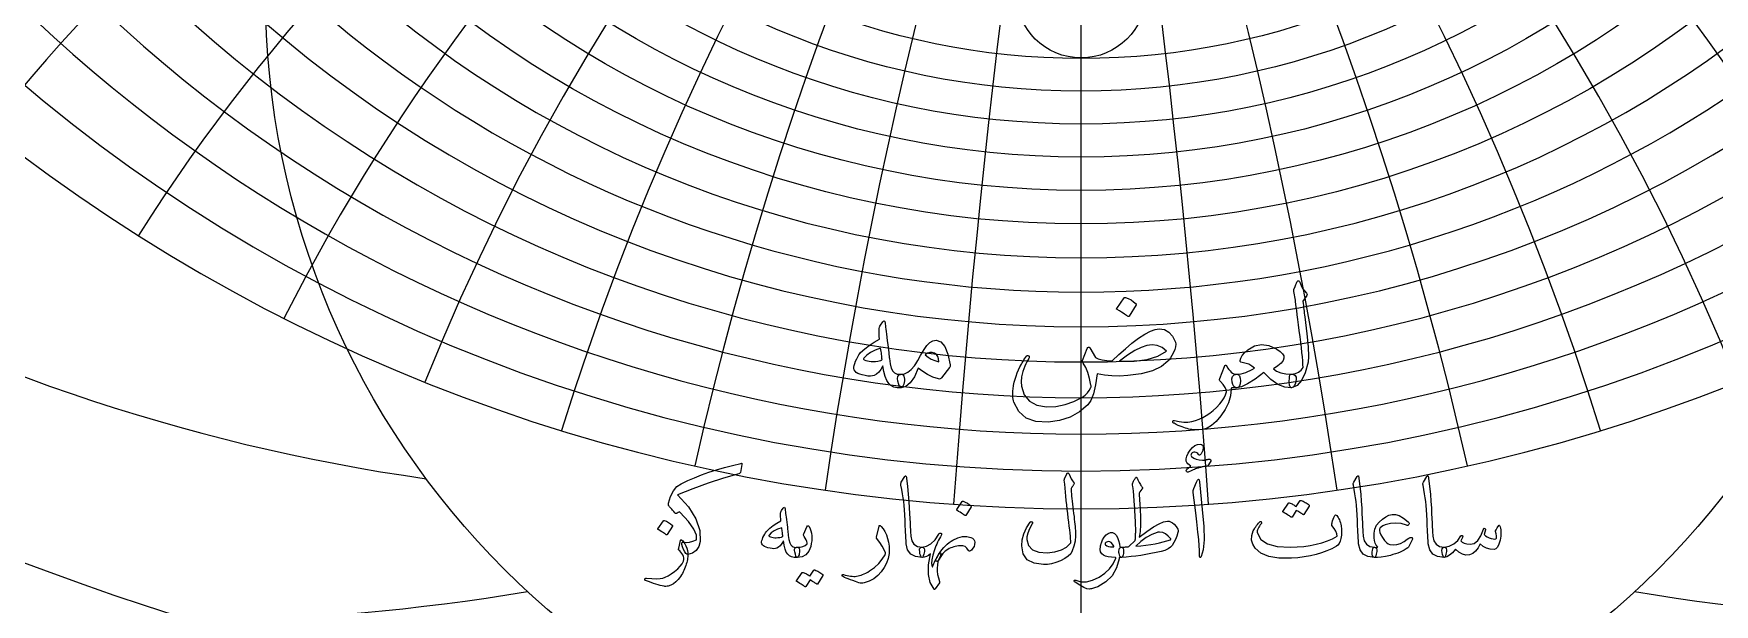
# Model space of a CAD drawing. Header units: millimetres. Extents: x -74 to 74, y -74 to 75.
# Drawn here: x -39.9 to 24.1, y -23.3 to -1.5 of the extents above; entities that cross this region are included whole.
import ezdxf

# ---------------------------------------------------------------- set-up
doc = ezdxf.new("R2010")
doc.units = ezdxf.units.MM
for name, color, linetype in [('CUT_INNER', 6, 'Continuous'), ('CUT_OUTER', 1, 'Continuous'), ('ENGRAVE', 7, 'Continuous'), ('ENGRAVE_FINE', 8, 'Continuous'), ('TEXT', 5, 'Continuous')]:
    doc.layers.add(name, color=color, linetype=linetype)

msp = doc.modelspace()

# ---------------------------------------------------------------- linework, layer by layer
at = {"layer": 'CUT_INNER'}
msp.add_circle((0, 0), 2.465, dxfattribs=at)
at = {"layer": 'CUT_OUTER'}
msp.add_arc((-0.0002, -0.0002), 73.5074, 145.195103, 87.803182, dxfattribs=at)
at = {"layer": 'ENGRAVE'}
msp.add_lwpolyline([(0, -72.45), (0, 72.45)], dxfattribs=at)
for centre, radius in [((0, 0), 72.45), ((0, 27.7809), 34.0245), ((0, 0), 47.425), ((0, 0), 31.0439)]:
    msp.add_circle(centre, radius, dxfattribs=at)
for centre, radius, start, end in [((0, 34.7175), 47.425, 146.97731, 33.02269), ((0, 47.425), 67.0691, 193.623472, 346.376528), ((-14.5753, 54.3959), 73.6239, 218.773878, 261.913064), ((-34.8964, 60.4423), 84.381, 244.919203, 279.430551), ((34.8964, 60.4423), 84.381, 260.569449, 295.080797)]:
    msp.add_arc(centre, radius, start, end, dxfattribs=at)
at = {"layer": 'ENGRAVE_FINE'}
for centre, radius in [((0, 30.1071), 38.8968), ((0, 28.8818), 36.3931), ((0, 26.7902), 31.7748), ((0, 25.8976), 29.63), ((0, 25.0927), 27.5781)]:
    msp.add_circle(centre, radius, dxfattribs=at)
for centre, radius, start, end in [((0, 31.4738), 41.5543, 104.568368, 75.431632), ((-380.3677, -47.425), 386.2354, 4.150866, 17.902688), ((-380.3677, -47.425), 386.2354, 4.150866, 17.902688), ((380.3677, -47.425), 386.2354, 162.097312, 175.849134), ((380.3677, -47.425), 386.2354, 162.097312, 175.849134), ((-184.2708, -47.425), 196.0969, 8.354592, 35.979906), ((-184.2708, -47.425), 196.0969, 8.354592, 35.979906), ((184.2708, -47.425), 196.0969, 144.020094, 171.645408), ((184.2708, -47.425), 196.0969, 144.020094, 171.645408), ((0, 33.0024), 44.3882, 131.640882, 48.359118), ((-116.1671, -47.425), 134.1382, 12.666469, 54.396525), ((-116.1671, -47.425), 134.1382, 12.666469, 54.396525), ((116.1671, -47.425), 134.1382, 125.603475, 167.333531), ((116.1671, -47.425), 134.1382, 125.603475, 167.333531), ((0, 36.649), 50.697, 158.934283, 21.065717), ((-79.9298, -47.425), 104.341, 17.146853, 73.284845), ((-79.9298, -47.425), 104.341, 17.146853, 73.284845), ((79.9298, -47.425), 104.341, 106.715155, 162.853147), ((79.9298, -47.425), 104.341, 106.715155, 162.853147), ((0, 38.8337), 54.2431, 169.07246, 10.92754), ((0, 41.3173), 58.1113, 178.031366, 1.968634), ((-56.2776, -47.425), 87.5525, 21.864224, 92.68985), ((-56.2776, -47.425), 87.5525, 21.864224, 92.68985), ((56.2776, -47.425), 87.5525, 87.31015, 158.135776), ((56.2776, -47.425), 87.5525, 87.31015, 158.135776), ((0, 44.1568), 62.3615, 186.147532, 353.852468), ((-38.7224, -47.425), 77.4447, 26.898951, 108.68574), ((-38.7224, -47.425), 77.4447, 26.898951, 108.68574), ((38.7224, -47.425), 77.4447, 71.31426, 153.101049), ((38.7224, -47.425), 77.4447, 71.31426, 153.101049), ((-24.4111, -47.425), 71.3734, 32.348066, 118.786424), ((-24.4111, -47.425), 71.3734, 32.348066, 118.786424), ((24.4111, -47.425), 71.3734, 61.213576, 147.651934), ((24.4111, -47.425), 71.3734, 61.213576, 147.651934), ((-11.8261, -47.425), 68.1037, 38.331472, 127.454375), ((-11.8261, -47.425), 68.1037, 38.331472, 127.454375), ((11.8261, -47.425), 68.1037, 52.545625, 141.668528), ((11.8261, -47.425), 68.1037, 52.545625, 141.668528), ((0, 84.2386), 113.3007, 230.287975, 309.712025)]:
    msp.add_arc(centre, radius, start, end, dxfattribs=at)
at = {"layer": 'TEXT'}
for points in [[(8.1066, -11.2618), (8.1452, -11.1686), (8.1752, -11.0947), (8.1966, -11.0401), (8.2094, -11.0048), (8.2194, -10.9823), (8.2323, -10.9662), (8.248, -10.9566), (8.2666, -10.9533), (8.2876, -10.9569), (8.3051, -10.9676), (8.3191, -10.9855), (8.3294, -11.0105), (8.3769, -11.1329), (8.4337, -11.2433), (8.4997, -11.3415), (8.5751, -11.4275), (8.5961, -11.455), (8.6022, -11.4861), (8.5933, -11.5207), (8.5694, -11.5589), (8.4437, -11.736), (8.4522, -11.8153), (8.4608, -11.8931), (8.4694, -11.9695), (8.4779, -12.0445), (8.4865, -12.1181), (8.4951, -12.1902), (8.5037, -12.2609), (8.5122, -12.3302), (8.5911, -12.9714), (8.6393, -13.4727), (8.6568, -13.8341), (8.6436, -14.0555), (8.5358, -14.4571), (8.3951, -14.7539), (8.2216, -14.9456), (8.0152, -15.0324), (8.0095, -15.0324), (8.0038, -15.0324), (7.9981, -15.0324), (7.9924, -15.0324), (7.9584, -15.0002), (7.9367, -14.9267), (7.927, -14.8117), (7.9295, -14.6553), (7.9349, -14.5975), (7.9509, -14.5553), (7.9777, -14.5289), (8.0152, -14.5182), (8.1602, -14.4893), (8.2809, -14.4368), (8.3773, -14.3607), (8.4494, -14.2611), (8.4446, -14.1415), (8.4358, -14.0055), (8.4231, -13.853), (8.4065, -13.6841), (8.3864, -13.4995), (8.363, -13.2999), (8.3364, -13.0853), (8.3066, -12.8557), (8.2791, -12.6301), (8.2537, -12.4273), (8.2305, -12.2473), (8.2094, -12.0902), (8.1912, -11.956), (8.1766, -11.8446), (8.1655, -11.756), (8.158, -11.6903), (8.1009, -11.3647), (8.0991, -11.3325), (8.0995, -11.3047), (8.102, -11.2811), (8.1066, -11.2618)], [(1.6396, -11.5989), (1.6467, -11.5918), (1.6567, -11.5875), (1.6696, -11.586), (1.6853, -11.5875), (1.7964, -11.6325), (1.901, -11.6875), (1.9992, -11.7524), (2.0909, -11.8274), (2.0998, -11.8388), (2.1038, -11.8503), (2.1027, -11.8617), (2.0966, -11.8731), (1.8281, -12.3073), (1.8181, -12.3177), (1.8053, -12.3202), (1.7896, -12.3148), (1.771, -12.3016), (1.7549, -12.2902), (1.7296, -12.273), (1.6949, -12.2502), (1.651, -12.2216), (1.5971, -12.1873), (1.5325, -12.1473), (1.4571, -12.1016), (1.3711, -12.0502), (1.3597, -12.0417), (1.354, -12.0331), (1.354, -12.0245), (1.3597, -12.0159)], [(-7.5525, -12.5244), (-7.5189, -12.4887), (-7.4925, -12.4844), (-7.4732, -12.5115), (-7.4611, -12.5701), (-7.4571, -12.6054), (-7.4511, -12.6544), (-7.4428, -12.7168), (-7.4325, -12.7929), (-7.4203, -12.8832), (-7.4068, -12.9886), (-7.3918, -13.1089), (-7.3754, -13.2442), (-7.3591, -13.3772), (-7.3447, -13.4963), (-7.332, -13.6015), (-7.3211, -13.6927), (-7.312, -13.7696), (-7.3047, -13.8319), (-7.2991, -13.8796), (-7.2954, -13.9126), (-7.2661, -14.1208), (-7.224, -14.2825), (-7.169, -14.3979), (-7.1011, -14.4668), (-7.0533, -14.4936), (-6.9955, -14.5111), (-6.9276, -14.5193), (-6.8498, -14.5182), (-6.8037, -14.5257), (-6.7684, -14.5482), (-6.7437, -14.5857), (-6.7298, -14.6382), (-6.7248, -14.7014), (-6.7269, -14.7653), (-6.7362, -14.8299), (-6.7527, -14.8952), (-6.7737, -14.9509), (-6.7969, -14.9924), (-6.8223, -15.0195), (-6.8498, -15.0324), (-6.9994, -15.0309), (-7.1283, -15.0038), (-7.2365, -14.9509), (-7.3239, -14.8724), (-7.3975, -14.7571), (-7.4582, -14.6053), (-7.506, -14.4171), (-7.541, -14.1926), (-7.6217, -14.3293), (-7.7039, -14.4368), (-7.7874, -14.515), (-7.8724, -14.5639), (-7.9413, -14.5814), (-8.0223, -14.5882), (-8.1155, -14.5843), (-8.2209, -14.5696), (-8.3319, -14.5446), (-8.4251, -14.5153), (-8.5004, -14.4818), (-8.5579, -14.4439), (-8.6043, -14.3972), (-8.6351, -14.3482), (-8.65, -14.2972), (-8.6493, -14.244), (-8.6361, -14.1776), (-8.6136, -14.104), (-8.5819, -14.0233), (-8.5408, -13.9355), (-8.4951, -13.8473), (-8.4551, -13.7769), (-8.4208, -13.7245), (-8.3923, -13.6898), (-8.2337, -13.5484), (-8.0609, -13.4156), (-7.8738, -13.2913), (-7.6724, -13.1757), (-7.6799, -13.066), (-7.6853, -12.9714), (-7.6885, -12.8918), (-7.6896, -12.8272), (-7.6864, -12.7729), (-7.6767, -12.7243), (-7.6606, -12.6815), (-7.6382, -12.6444)], [(2.9764, -12.7872), (3.1757, -12.8165), (3.3449, -12.91), (3.4842, -13.0678), (3.5934, -13.2899), (3.6056, -13.3749), (3.5963, -13.4699), (3.5656, -13.5749), (3.5134, -13.6898), (3.4535, -13.8005), (3.3992, -13.8926), (3.3506, -13.9662), (3.3078, -14.0212), (3.0578, -14.2268), (2.7193, -14.3868), (2.2923, -14.5011), (1.7767, -14.5696), (1.4664, -14.5846), (1.1697, -14.5782), (0.8866, -14.5503), (0.617, -14.5011), (0.5534, -14.9199), (0.4713, -15.2566), (0.3706, -15.5112), (0.2514, -15.6836), (-0.0614, -15.9496), (-0.417, -16.1478), (-0.8155, -16.2781), (-1.2568, -16.3406), (-1.7214, -16.3188), (-2.0924, -16.1849), (-2.3698, -15.9389), (-2.5537, -15.5808), (-2.5694, -15.5253), (-2.5822, -15.4673), (-2.5922, -15.4067), (-2.5994, -15.3437), (-2.6029, -15.2785), (-2.6022, -15.2116), (-2.5972, -15.1429), (-2.5879, -15.0723), (-2.568, -14.9476), (-2.5422, -14.8246), (-2.5108, -14.7033), (-2.4737, -14.5839), (-2.4312, -14.4666), (-2.3837, -14.3518), (-2.3312, -14.2395), (-2.2737, -14.1297), (-2.2482, -14.0851), (-2.223, -14.0426), (-2.1982, -14.0022), (-2.1738, -13.964), (-2.15, -13.928), (-2.1273, -13.8941), (-2.1057, -13.8623), (-2.0852, -13.8326), (-2.0706, -13.8159), (-2.0552, -13.8055), (-2.0391, -13.8016), (-2.0224, -13.8041), (-2.0045, -13.8109), (-1.9909, -13.8198), (-1.9817, -13.8309), (-1.9767, -13.8441), (-1.9752, -13.8591), (-1.9767, -13.8755), (-1.9809, -13.8933), (-1.9881, -13.9126), (-2.0299, -13.9758), (-2.0695, -14.0455), (-2.107, -14.1215), (-2.1423, -14.204), (-2.2166, -14.415), (-2.2623, -14.6139), (-2.2794, -14.8006), (-2.268, -14.9752), (-2.1613, -15.3069), (-1.9667, -15.5479), (-1.6842, -15.6983), (-1.314, -15.7579), (-0.9562, -15.7411), (-0.6084, -15.6736), (-0.2706, -15.5554), (0.0571, -15.3866), (0.156, -15.3162), (0.2414, -15.2309), (0.3131, -15.1305), (0.3713, -15.0152), (0.3781, -14.9992), (0.3813, -14.9795), (0.381, -14.9563), (0.3771, -14.9295), (0.3267, -14.6739), (0.2614, -14.4496), (0.181, -14.2568), (0.0857, -14.0954), (0.0668, -14.0658), (0.0557, -14.0397), (0.0525, -14.0172), (0.0571, -13.9983), (0.2342, -13.5299), (0.2596, -13.4945), (0.2842, -13.4799), (0.3081, -13.4859), (0.3313, -13.5127), (0.5427, -13.8726), (0.6559, -13.9262), (0.8012, -13.9669), (0.9787, -13.9948), (1.1883, -14.0097), (1.4372, -13.7673), (1.6867, -13.5427), (1.937, -13.336), (2.188, -13.1471), (2.428, -12.9896), (2.6394, -12.8772), (2.8222, -12.8097), (2.9764, -12.7872)], [(-5.5187, -13.2157), (-5.3398, -13.2792), (-5.1916, -13.4585), (-5.0741, -13.7534), (-4.9874, -14.164), (-4.9842, -14.1936), (-4.9859, -14.2197), (-4.9927, -14.2422), (-5.0045, -14.2611), (-5.3187, -14.6553), (-5.3405, -14.6792), (-5.3658, -14.6939), (-5.3948, -14.6992), (-5.4273, -14.6953), (-5.6408, -14.6225), (-5.8414, -14.5296), (-6.0293, -14.4168), (-6.2042, -14.284), (-6.3453, -14.6114), (-6.4999, -14.8453), (-6.668, -14.9856), (-6.8498, -15.0324), (-6.8701, -15.0249), (-6.8912, -15.0024), (-6.913, -14.9649), (-6.9355, -14.9124), (-6.9701, -14.7824), (-6.9826, -14.6782), (-6.973, -14.5996), (-6.9412, -14.5468), (-6.9226, -14.5343), (-6.9012, -14.5253), (-6.8769, -14.52), (-6.8498, -14.5182), (-6.7198, -14.4961), (-6.5927, -14.4354), (-6.4684, -14.3361), (-6.347, -14.1983), (-6.2938, -14.1183), (-6.2142, -13.9869), (-6.1082, -13.8041), (-5.9757, -13.5699), (-5.8722, -13.4149), (-5.7615, -13.3042), (-5.6436, -13.2378), (-5.5187, -13.2157)], [(3.2564, -13.6327), (3.081, -13.4992), (2.8979, -13.4185), (2.7068, -13.3906), (2.508, -13.4156), (2.2923, -13.4917), (2.0452, -13.617), (1.7667, -13.7916), (1.4568, -14.0155), (2.0213, -14.0172), (2.5094, -13.954), (2.9211, -13.8259), (3.2564, -13.6327)], [(8.0152, -14.5182), (8.0988, -14.5307), (8.1552, -14.5682), (8.1844, -14.6307), (8.1866, -14.7181), (8.1587, -14.8535), (8.1209, -14.9509), (8.073, -15.0106), (8.0152, -15.0324), (7.7521, -15.0084), (7.4882, -14.9024), (7.2236, -14.7142), (6.9583, -14.4439), (6.6238, -14.7035), (6.3399, -14.8881), (6.1067, -14.9977), (5.9243, -15.0324), (5.8639, -15.0188), (5.8143, -14.9781), (5.7754, -14.9102), (5.7472, -14.8153), (5.739, -14.6896), (5.7657, -14.5982), (5.8275, -14.541), (5.9243, -14.5182), (6.0123, -14.5096), (6.0992, -14.4953), (6.1851, -14.4753), (6.2699, -14.4496), (6.3536, -14.4179), (6.4363, -14.3797), (6.5179, -14.335), (6.5984, -14.284), (6.4995, -14.2033), (6.3799, -14.1383), (6.2396, -14.089), (6.0785, -14.0555), (6.0639, -14.0494), (6.0542, -14.0369), (6.0496, -14.018), (6.05, -13.9926), (6.0771, -13.9051), (6.1357, -13.8084), (6.2256, -13.7023), (6.347, -13.587), (6.6002, -13.4352), (6.8683, -13.3799), (7.1515, -13.421), (7.4496, -13.5584), (7.576, -13.6463), (7.6639, -13.7327), (7.7131, -13.8177), (7.7238, -13.9012), (7.6924, -13.9912), (7.6153, -14.0897), (7.4925, -14.1968), (7.3239, -14.3125), (7.4443, -14.4025), (7.5996, -14.4668), (7.7899, -14.5053), (8.0152, -14.5182)], [(-7.6324, -13.5242), (-7.8395, -13.5952), (-8.0152, -13.6827), (-8.1595, -13.7866), (-8.2723, -13.9069), (-8.2798, -13.9233), (-8.2794, -13.9383), (-8.2712, -13.9519), (-8.2551, -13.964), (-8.1955, -13.9896), (-8.1309, -14.009), (-8.0613, -14.0224), (-7.9866, -14.0297), (-7.907, -14.031), (-7.8224, -14.0262), (-7.7328, -14.0153), (-7.6382, -13.9983), (-7.6235, -13.9937), (-7.6082, -13.9855), (-7.5921, -13.9737), (-7.5753, -13.9583), (-7.5787, -13.9116), (-7.5832, -13.8626), (-7.5887, -13.8116), (-7.5953, -13.7584), (-7.603, -13.703), (-7.6117, -13.6455), (-7.6215, -13.5859), (-7.6324, -13.5242)], [(-5.93, -13.7755), (-5.8229, -13.8648), (-5.7015, -13.9383), (-5.5658, -13.9962), (-5.4158, -14.0383), (-5.424, -13.9258), (-5.4544, -13.8341), (-5.5069, -13.763), (-5.5815, -13.7127), (-5.6676, -13.6866), (-5.7543, -13.6884), (-5.8418, -13.718), (-5.93, -13.7755)], [(5.2787, -14.6782), (5.4558, -14.2211), (5.4755, -14.1847), (5.4944, -14.1669), (5.5126, -14.1676), (5.5301, -14.1868), (5.5779, -14.2668), (5.6244, -14.3354), (5.6693, -14.3925), (5.7129, -14.4382), (5.7607, -14.4732), (5.8129, -14.4982), (5.8693, -14.5132), (5.93, -14.5182), (5.99, -14.5339), (6.0328, -14.581), (6.0585, -14.6596), (6.0671, -14.7696), (6.0585, -14.8803), (6.0328, -14.9609), (5.99, -15.0116), (5.93, -15.0324), (5.8839, -15.0345), (5.8372, -15.0352), (5.7897, -15.0345), (5.7415, -15.0324), (5.7333, -15.0345), (5.7258, -15.0409), (5.719, -15.0516), (5.7129, -15.0666), (5.6822, -15.3369), (5.6072, -15.5994), (5.488, -15.8539), (5.3244, -16.1007), (5.142, -16.3153), (4.9659, -16.4734), (4.7963, -16.5752), (4.6332, -16.6205), (4.4796, -16.6323), (4.3389, -16.6334), (4.2111, -16.6238), (4.0962, -16.6034), (4.0399, -16.5877), (3.9798, -16.5691), (3.9157, -16.5477), (3.8476, -16.5234), (3.7761, -16.4956), (3.7012, -16.4634), (3.6232, -16.427), (3.542, -16.3863), (3.5216, -16.377), (3.5063, -16.3663), (3.4959, -16.3542), (3.4906, -16.3406), (3.487, -16.3224), (3.4877, -16.3078), (3.4927, -16.2967), (3.502, -16.2892), (3.5141, -16.2824), (3.5277, -16.2792), (3.5427, -16.2796), (3.5591, -16.2835), (3.7391, -16.3199), (3.9076, -16.3378), (4.0647, -16.337), (4.2104, -16.3178), (4.3545, -16.2797), (4.4953, -16.2285), (4.633, -16.164), (4.7674, -16.0864), (4.899, -15.9959), (5.0281, -15.8929), (5.1546, -15.7774), (5.2787, -15.6494), (5.3719, -15.5326), (5.4458, -15.4165), (5.5005, -15.3012), (5.5358, -15.1866), (5.5254, -15.1066), (5.483, -15.0152), (5.4083, -14.9124), (5.3016, -14.7981), (5.283, -14.7735), (5.273, -14.7453), (5.2716, -14.7135), (5.2787, -14.6782)], [(4.786, -18.0173), (4.7301, -18.0278), (4.6783, -18.0377), (4.6305, -18.0471), (4.5867, -18.0559), (4.5472, -18.0645), (4.5123, -18.073), (4.4819, -18.0816), (4.4561, -18.0902), (4.4298, -18.1), (4.3982, -18.1121), (4.3613, -18.1267), (4.319, -18.1437), (4.2713, -18.1634), (4.2183, -18.1861), (4.1599, -18.2116), (4.0962, -18.2402), (4.0702, -18.2487), (4.0479, -18.2487), (4.0295, -18.2402), (4.0147, -18.223), (4.0059, -18.181), (4.0308, -18.132), (4.0895, -18.076), (4.1818, -18.0131), (4.1111, -17.9729), (4.0576, -17.9295), (4.0212, -17.8829), (4.0019, -17.8331), (3.9981, -17.7391), (4.0212, -17.6371), (4.071, -17.527), (4.1476, -17.4089), (4.2389, -17.3031), (4.3329, -17.23), (4.4296, -17.1896), (4.5289, -17.1818), (4.5843, -17.1958), (4.6221, -17.2247), (4.6422, -17.2686), (4.6446, -17.3275), (4.6349, -17.3913), (4.6189, -17.4496), (4.5964, -17.5027), (4.5675, -17.5503), (4.5385, -17.5838), (4.5118, -17.5985), (4.4871, -17.5945), (4.4646, -17.5717), (4.4389, -17.5377), (4.4089, -17.5128), (4.3747, -17.497), (4.3361, -17.4903), (4.2957, -17.4903), (4.26, -17.4989), (4.2292, -17.516), (4.2033, -17.5417), (4.1843, -17.5728), (4.1786, -17.6017), (4.1864, -17.6285), (4.2076, -17.6532), (4.2868, -17.7118), (4.3832, -17.7549), (4.4968, -17.7825), (4.6275, -17.7945), (4.6388, -17.7941), (4.6516, -17.7929), (4.6656, -17.7909), (4.681, -17.7881), (4.6977, -17.7848), (4.7158, -17.7812), (4.7352, -17.7773), (4.756, -17.7731), (4.7785, -17.769), (4.7988, -17.7651), (4.817, -17.7615), (4.8331, -17.7581), (4.8473, -17.7553), (4.8599, -17.7533), (4.8709, -17.7521), (4.8802, -17.7517), (4.8979, -17.7536), (4.9124, -17.7592), (4.9236, -17.7686), (4.9317, -17.7817), (4.9368, -17.7943), (4.9392, -17.8063), (4.9389, -17.8178), (4.9359, -17.8288), (4.8944, -17.9065), (4.8556, -17.9638), (4.8195, -18.0007), (4.786, -18.0173)], [(-12.9097, -17.9574), (-12.9654, -18.2616), (-12.9724, -18.2774), (-12.9847, -18.2905), (-13.0024, -18.3009), (-13.0254, -18.3087), (-13.6148, -18.4777), (-14.2005, -18.6675), (-14.7824, -18.8783), (-15.3606, -19.1099), (-14.9423, -19.5732), (-14.66, -20.0247), (-14.5138, -20.4644), (-14.5036, -20.8924), (-14.5556, -21.0854), (-14.6515, -21.2319), (-14.7912, -21.3318), (-14.9749, -21.3851), (-15.0103, -21.3781), (-15.0478, -21.3444), (-15.0874, -21.2839), (-15.1292, -21.1966), (-15.171, -21.0908), (-15.1935, -21.0091), (-15.1967, -20.9515), (-15.1806, -20.9181), (-15.171, -20.913), (-15.1592, -20.9106), (-15.1453, -20.9108), (-15.1292, -20.9138), (-15.0202, -20.9274), (-14.9032, -20.917), (-14.7781, -20.8825), (-14.645, -20.8238), (-14.637, -20.6463), (-14.7371, -20.4136), (-14.9455, -20.1257), (-15.262, -19.7826), (-15.2794, -19.7695), (-15.2974, -19.7644), (-15.3158, -19.7674), (-15.3349, -19.7784), (-15.3734, -19.8083), (-15.3965, -19.8223), (-15.4184, -19.8255), (-15.4393, -19.818), (-15.4591, -19.7998), (-15.5058, -19.7469), (-15.5475, -19.6996), (-15.584, -19.658), (-15.6155, -19.622), (-15.6419, -19.5916), (-15.6632, -19.5668), (-15.6794, -19.5476), (-15.6905, -19.5341), (-15.7028, -19.5116), (-15.7098, -19.487), (-15.7114, -19.4602), (-15.7076, -19.4313), (-15.6289, -19.1694), (-15.5212, -18.9578), (-15.3847, -18.7966), (-15.2192, -18.6858), (-14.9717, -18.5687), (-14.7136, -18.4576), (-14.4447, -18.3524), (-14.1651, -18.253), (-13.8754, -18.1595), (-13.576, -18.072), (-13.267, -17.9903), (-12.9483, -17.9145), (-12.9266, -17.9108), (-12.9129, -17.9167), (-12.9073, -17.9322), (-12.9097, -17.9574)], [(-6.7055, -18.4115), (-6.6972, -18.3987), (-6.6895, -18.3901), (-6.6822, -18.3858), (-6.6755, -18.3858), (-6.6654, -18.3915), (-6.6562, -18.4083), (-6.6482, -18.4364), (-6.6412, -18.4758), (-6.6059, -18.7958), (-6.577, -19.0917), (-6.5545, -19.3635), (-6.5384, -19.6112), (-6.5281, -19.8231), (-6.5186, -20.0129), (-6.5099, -20.1808), (-6.502, -20.3268), (-6.4952, -20.4508), (-6.4897, -20.5528), (-6.4855, -20.6329), (-6.4827, -20.691), (-6.4447, -20.8651), (-6.3606, -20.9931), (-6.2305, -21.075), (-6.0542, -21.1109), (-6.0052, -21.1237), (-5.9739, -21.1537), (-5.9603, -21.2009), (-5.9643, -21.2651), (-5.9844, -21.3664), (-6.006, -21.4387), (-6.0293, -21.482), (-6.0542, -21.4965), (-6.3022, -21.4638), (-6.4849, -21.3658), (-6.6022, -21.2025), (-6.6541, -20.9738), (-6.6623, -20.8644), (-6.6696, -20.7547), (-6.6762, -20.6448), (-6.682, -20.5346), (-6.6872, -20.4241), (-6.6921, -20.3134), (-6.6968, -20.2024), (-6.7012, -20.0911), (-6.7093, -19.8789), (-6.7205, -19.6878), (-6.735, -19.5179), (-6.7527, -19.3692), (-6.7735, -19.2263), (-6.7976, -19.0741), (-6.825, -18.9124), (-6.8555, -18.7415), (-6.8595, -18.7107), (-6.8587, -18.6825), (-6.8531, -18.6571), (-6.8426, -18.6343)], [(-0.5442, -18.3087), (-0.5367, -18.2956), (-0.527, -18.2862), (-0.5152, -18.2806), (-0.5013, -18.2787), (-0.4874, -18.2811), (-0.4756, -18.2884), (-0.466, -18.3004), (-0.4585, -18.3173), (-0.4186, -18.4156), (-0.376, -18.5004), (-0.3307, -18.5719), (-0.2828, -18.6301), (-0.2686, -18.6509), (-0.2646, -18.675), (-0.2707, -18.7024), (-0.2871, -18.7329), (-0.2975, -18.7476), (-0.3074, -18.7618), (-0.3168, -18.7755), (-0.3256, -18.7886), (-0.3339, -18.8009), (-0.3417, -18.8122), (-0.3489, -18.8223), (-0.3556, -18.8314), (-0.3669, -18.848), (-0.3749, -18.8679), (-0.3797, -18.8909), (-0.3813, -18.9171), (-0.3762, -18.9912), (-0.3696, -19.0719), (-0.3613, -19.1593), (-0.3513, -19.2535), (-0.3401, -19.3543), (-0.3278, -19.4618), (-0.3144, -19.576), (-0.2999, -19.6969), (-0.2837, -19.8176), (-0.2694, -19.931), (-0.2569, -20.0372), (-0.2464, -20.1361), (-0.2374, -20.2281), (-0.2298, -20.3134), (-0.2235, -20.392), (-0.2185, -20.4639), (-0.2129, -20.6768), (-0.2303, -20.8784), (-0.2707, -21.0688), (-0.3342, -21.248), (-0.3961, -21.3532), (-0.4917, -21.4504), (-0.621, -21.5396), (-0.7841, -21.6208), (-0.9608, -21.688), (-1.1269, -21.7354), (-1.2822, -21.763), (-1.4268, -21.7707), (-1.7889, -21.7209), (-2.0481, -21.5843), (-2.2045, -21.361), (-2.258, -21.0509), (-2.2393, -20.8198), (-2.1788, -20.5935), (-2.0765, -20.372), (-1.9324, -20.1554), (-1.9214, -20.1428), (-1.9099, -20.1351), (-1.8978, -20.1321), (-1.8853, -20.134), (-1.8719, -20.1391), (-1.8617, -20.1458), (-1.8547, -20.1541), (-1.851, -20.164), (-1.8483, -20.1787), (-1.8488, -20.1929), (-1.8526, -20.2066), (-1.8595, -20.2197), (-1.9578, -20.4111), (-2.0256, -20.5742), (-2.0628, -20.7089), (-2.0695, -20.8152), (-1.998, -21.0442), (-1.8435, -21.2041), (-1.606, -21.2949), (-1.2854, -21.3166), (-0.9965, -21.2852), (-0.7509, -21.2126), (-0.5487, -21.0988), (-0.3899, -20.9438), (-0.3933, -20.8689), (-0.399, -20.7815), (-0.4072, -20.6815), (-0.4178, -20.5689), (-0.431, -20.4434), (-0.4472, -20.3048), (-0.4664, -20.1531), (-0.4885, -19.9883), (-0.5093, -19.8183), (-0.5292, -19.6509), (-0.5479, -19.4862), (-0.5656, -19.3242), (-0.5819, -19.1648), (-0.5966, -19.0082), (-0.6098, -18.8542), (-0.6213, -18.7029), (-0.6384, -18.5572), (-0.6376, -18.5406), (-0.6352, -18.5251), (-0.6312, -18.5106), (-0.6256, -18.4972)], [(2.0695, -18.463), (2.0797, -18.452), (2.0888, -18.4447), (2.0968, -18.4413), (2.1038, -18.4415), (2.1121, -18.4453), (2.1198, -18.4522), (2.1271, -18.4624), (2.1338, -18.4758), (2.161, -18.5337), (2.1868, -18.5872), (2.2113, -18.6365), (2.2345, -18.6815), (2.2566, -18.7216), (2.2778, -18.7565), (2.2983, -18.7859), (2.318, -18.81), (2.3325, -18.8298), (2.3373, -18.8507), (2.3325, -18.8727), (2.318, -18.8957), (2.2323, -19.0028), (2.2213, -19.0213), (2.2141, -19.0425), (2.2106, -19.0663), (2.2109, -19.0928), (2.2248, -19.295), (2.2366, -19.4731), (2.2462, -19.627), (2.2537, -19.7569), (2.2594, -19.863), (2.2634, -19.9455), (2.2658, -20.0044), (2.2666, -20.0397), (2.2657, -20.1442), (2.2628, -20.2432), (2.2582, -20.337), (2.2516, -20.4253), (2.2434, -20.5084), (2.2339, -20.586), (2.2231, -20.6583), (2.2109, -20.7253), (2.502, -20.5025), (2.754, -20.3311), (2.9669, -20.2111), (3.1407, -20.1425), (3.2181, -20.1243), (3.2874, -20.1168), (3.3487, -20.1201), (3.402, -20.134), (3.4773, -20.1731), (3.5488, -20.2347), (3.6165, -20.3188), (3.6805, -20.4253), (3.6904, -20.4508), (3.6945, -20.48), (3.6926, -20.5129), (3.6848, -20.5496), (3.6422, -20.6813), (3.5916, -20.8067), (3.533, -20.9256), (3.4663, -21.038), (3.4015, -21.1104), (3.3099, -21.173), (3.1915, -21.226), (3.0464, -21.2694), (2.8521, -21.3124), (2.6592, -21.3514), (2.4676, -21.3863), (2.2773, -21.4172), (2.0886, -21.4439), (1.9019, -21.466), (1.717, -21.4835), (1.5339, -21.4965), (1.5133, -21.4906), (1.4943, -21.4729), (1.4769, -21.4435), (1.4611, -21.4022), (1.4471, -21.3516), (1.4397, -21.3026), (1.4386, -21.2552), (1.4439, -21.2094), (1.456, -21.1695), (1.475, -21.1398), (1.501, -21.1203), (1.5339, -21.1109), (1.5777, -21.1085), (1.6191, -21.1055), (1.658, -21.102), (1.6946, -21.098), (1.7287, -21.094), (1.7605, -21.0905), (1.7898, -21.0876), (1.8167, -21.0852), (2.0566, -20.8538), (2.0588, -20.8438), (2.0609, -20.8308), (2.0631, -20.8148), (2.0652, -20.796), (2.0674, -20.7741), (2.0695, -20.7494), (2.0716, -20.7216), (2.0738, -20.691), (2.0757, -20.6576), (2.077, -20.6219), (2.0778, -20.5837), (2.0781, -20.5432), (2.0781, -20.5005), (2.0781, -20.4559), (2.0781, -20.4094), (2.0781, -20.3611), (2.0775, -20.3064), (2.0759, -20.2411), (2.0732, -20.165), (2.0695, -20.0783), (2.0647, -19.9813), (2.0588, -19.8748), (2.0518, -19.7585), (2.0438, -19.6327), (2.0253, -19.3534), (2.0084, -19.1324), (1.9932, -18.9699), (1.9795, -18.8657), (1.9685, -18.7988), (1.9613, -18.7479), (1.9578, -18.7131), (1.9581, -18.6943), (1.9711, -18.659), (1.9843, -18.6258), (1.9979, -18.5947), (2.0117, -18.5658), (2.0257, -18.5385), (2.04, -18.5122), (2.0546, -18.4871), (2.0695, -18.463)], [(4.3961, -18.6258), (4.4371, -18.5465), (4.47, -18.5187), (4.4949, -18.5422), (4.5118, -18.6172), (4.6103, -19.6669), (4.669, -20.3113), (4.6821, -20.826), (4.6497, -21.211), (4.5718, -21.4665), (4.5576, -21.4874), (4.545, -21.4986), (4.534, -21.5003), (4.5246, -21.4922), (4.5171, -21.4796), (4.5118, -21.4633), (4.5086, -21.4432), (4.5075, -21.4194), (4.5075, -21.2338), (4.4989, -21.037), (4.4818, -20.8289), (4.4561, -20.6096), (4.4504, -20.5523), (4.4336, -20.3975), (4.4055, -20.1452), (4.3661, -19.7955), (4.2718, -19.02), (4.2697, -18.9787), (4.2718, -18.9407), (4.2783, -18.9059), (4.289, -18.8743)], [(10.5146, -18.4115), (10.5229, -18.3987), (10.5307, -18.3901), (10.5379, -18.3858), (10.5446, -18.3858), (10.5548, -18.3915), (10.5639, -18.4083), (10.5719, -18.4364), (10.5789, -18.4758), (10.6142, -18.7958), (10.6431, -19.0917), (10.6656, -19.3635), (10.6817, -19.6112), (10.692, -19.8231), (10.7015, -20.0129), (10.7102, -20.1808), (10.7181, -20.3268), (10.7249, -20.4508), (10.7304, -20.5528), (10.7346, -20.6329), (10.7374, -20.691), (10.7754, -20.8651), (10.8595, -20.9931), (10.9897, -21.075), (11.1659, -21.1109), (11.2149, -21.1237), (11.2462, -21.1537), (11.2599, -21.2009), (11.2558, -21.2651), (11.2358, -21.3664), (11.2141, -21.4387), (11.1908, -21.482), (11.1659, -21.4965), (10.9179, -21.4638), (10.7353, -21.3658), (10.618, -21.2025), (10.566, -20.9738), (10.5578, -20.8644), (10.5505, -20.7547), (10.5439, -20.6448), (10.5382, -20.5346), (10.5329, -20.4241), (10.528, -20.3134), (10.5233, -20.2024), (10.5189, -20.0911), (10.5108, -19.8789), (10.4996, -19.6878), (10.4851, -19.5179), (10.4675, -19.3692), (10.4466, -19.2263), (10.4225, -19.0741), (10.3952, -18.9124), (10.3646, -18.7415), (10.3606, -18.7107), (10.3614, -18.6825), (10.367, -18.6571), (10.3775, -18.6343)], [(13.1668, -18.4115), (13.1751, -18.3987), (13.1829, -18.3901), (13.1901, -18.3858), (13.1968, -18.3858), (13.207, -18.3915), (13.2161, -18.4083), (13.2241, -18.4364), (13.2311, -18.4758), (13.2664, -18.7958), (13.2954, -19.0917), (13.3178, -19.3635), (13.3339, -19.6112), (13.3442, -19.8231), (13.3537, -20.0129), (13.3624, -20.1808), (13.3703, -20.3268), (13.3772, -20.4508), (13.3827, -20.5528), (13.3868, -20.6329), (13.3896, -20.691), (13.4276, -20.8651), (13.5117, -20.9931), (13.6419, -21.075), (13.8181, -21.1109), (13.8671, -21.1237), (13.8984, -21.1537), (13.9121, -21.2009), (13.9081, -21.2651), (13.888, -21.3664), (13.8663, -21.4387), (13.843, -21.482), (13.8181, -21.4965), (13.5701, -21.4638), (13.3875, -21.3658), (13.2702, -21.2025), (13.2182, -20.9738), (13.2101, -20.8644), (13.2027, -20.7547), (13.1961, -20.6448), (13.1904, -20.5346), (13.1852, -20.4241), (13.1802, -20.3134), (13.1755, -20.2024), (13.1711, -20.0911), (13.1631, -19.8789), (13.1518, -19.6878), (13.1374, -19.5179), (13.1197, -19.3692), (13.0988, -19.2263), (13.0747, -19.0741), (13.0474, -18.9124), (13.0169, -18.7415), (13.0128, -18.7107), (13.0136, -18.6825), (13.0193, -18.6571), (13.0297, -18.6343)], [(-11.3373, -19.6155), (-11.3121, -19.5888), (-11.2923, -19.5855), (-11.2778, -19.6059), (-11.2687, -19.6498), (-11.2658, -19.6763), (-11.2612, -19.713), (-11.255, -19.7599), (-11.2473, -19.8169), (-11.2382, -19.8847), (-11.228, -19.9637), (-11.2167, -20.0539), (-11.2044, -20.1554), (-11.1922, -20.2552), (-11.1814, -20.3445), (-11.1719, -20.4233), (-11.1637, -20.4918), (-11.1569, -20.5495), (-11.1514, -20.5962), (-11.1473, -20.6319), (-11.1444, -20.6567), (-11.1225, -20.8128), (-11.0909, -20.9341), (-11.0496, -21.0206), (-10.9988, -21.0723), (-10.9629, -21.0924), (-10.9195, -21.1055), (-10.8686, -21.1117), (-10.8102, -21.1109), (-10.7757, -21.1165), (-10.7492, -21.1334), (-10.7307, -21.1615), (-10.7203, -21.2009), (-10.7165, -21.2483), (-10.7181, -21.2962), (-10.7251, -21.3447), (-10.7374, -21.3937), (-10.7532, -21.4355), (-10.7706, -21.4665), (-10.7896, -21.4869), (-10.8102, -21.4965), (-10.9224, -21.4954), (-11.0191, -21.4751), (-11.1003, -21.4355), (-11.1659, -21.3765), (-11.221, -21.29), (-11.2666, -21.1762), (-11.3024, -21.0351), (-11.3287, -20.8667), (-11.3892, -20.9692), (-11.4508, -21.0498), (-11.5135, -21.1085), (-11.5772, -21.1452), (-11.6289, -21.1583), (-11.6897, -21.1634), (-11.7596, -21.1604), (-11.8386, -21.1494), (-11.9218, -21.1307), (-11.9917, -21.1087), (-12.0482, -21.0836), (-12.0914, -21.0552), (-12.1262, -21.0201), (-12.1492, -20.9834), (-12.1605, -20.9451), (-12.1599, -20.9052), (-12.15, -20.8554), (-12.1331, -20.8002), (-12.1093, -20.7397), (-12.0785, -20.6738), (-12.0442, -20.6077), (-12.0142, -20.5549), (-11.9885, -20.5156), (-11.9671, -20.4896), (-11.8482, -20.3836), (-11.7186, -20.2839), (-11.5783, -20.1908), (-11.4272, -20.104), (-11.4329, -20.0218), (-11.4369, -19.9508), (-11.4393, -19.8911), (-11.4401, -19.8426), (-11.4377, -19.8019), (-11.4304, -19.7655), (-11.4184, -19.7334), (-11.4015, -19.7055)], [(-4.5246, -19.3627), (-4.5193, -19.3574), (-4.5118, -19.3542), (-4.5021, -19.3531), (-4.4903, -19.3542), (-4.4071, -19.3879), (-4.3286, -19.4292), (-4.255, -19.4779), (-4.1861, -19.5341), (-4.1794, -19.5427), (-4.1765, -19.5513), (-4.1773, -19.5598), (-4.1818, -19.5684), (-4.3832, -19.894), (-4.3907, -19.9018), (-4.4004, -19.9037), (-4.4121, -19.8997), (-4.4261, -19.8898), (-4.4381, -19.8812), (-4.4571, -19.8683), (-4.4831, -19.8512), (-4.516, -19.8298), (-4.5565, -19.8041), (-4.605, -19.7741), (-4.6615, -19.7398), (-4.726, -19.7012), (-4.7346, -19.6948), (-4.7389, -19.6884), (-4.7389, -19.6819), (-4.7346, -19.6755)], [(8.338, -19.3327), (8.3433, -19.3274), (8.3508, -19.3242), (8.3605, -19.3231), (8.3723, -19.3242), (8.4144, -19.34), (8.4553, -19.3574), (8.4948, -19.3764), (8.5329, -19.397), (8.57, -19.4195), (8.6063, -19.4441), (8.6418, -19.4709), (8.6765, -19.4998), (8.6832, -19.5087), (8.6861, -19.5181), (8.6853, -19.528), (8.6808, -19.5384), (8.4751, -19.864), (8.4695, -19.8683), (8.4612, -19.8683), (8.4502, -19.864), (8.4365, -19.8555), (8.4272, -19.8476), (8.4119, -19.8367), (8.3907, -19.8229), (8.3637, -19.8062), (8.3305, -19.7863), (8.2909, -19.7628), (8.2448, -19.7359), (8.1923, -19.7055), (8.0295, -19.9583), (8.022, -19.9661), (8.0123, -19.9679), (8.0006, -19.9639), (7.9866, -19.954), (7.9746, -19.9455), (7.9556, -19.9326), (7.9296, -19.9155), (7.8967, -19.894), (7.8562, -19.8683), (7.8078, -19.8383), (7.7512, -19.8041), (7.6867, -19.7655), (7.68, -19.7591), (7.6771, -19.7526), (7.6779, -19.7462), (7.6824, -19.7398), (7.8924, -19.427), (7.8977, -19.4217), (7.9052, -19.4184), (7.9149, -19.4174), (7.9267, -19.4184), (7.9625, -19.4301), (7.9974, -19.4436), (8.0311, -19.459), (8.0638, -19.4763), (8.0954, -19.4952), (8.1259, -19.5154), (8.1553, -19.5369), (8.1837, -19.5598)], [(-15.9004, -20.0954), (-15.8951, -20.0901), (-15.8876, -20.0868), (-15.8779, -20.0858), (-15.8662, -20.0868), (-15.7829, -20.1206), (-15.7044, -20.1618), (-15.6308, -20.2106), (-15.5619, -20.2668), (-15.5553, -20.2754), (-15.5523, -20.2839), (-15.5531, -20.2925), (-15.5577, -20.3011), (-15.759, -20.6267), (-15.7665, -20.6345), (-15.7762, -20.6364), (-15.788, -20.6323), (-15.8019, -20.6224), (-15.8139, -20.6139), (-15.833, -20.601), (-15.8589, -20.5839), (-15.8919, -20.5624), (-15.9323, -20.5367), (-15.9808, -20.5067), (-16.0373, -20.4725), (-16.1018, -20.4339), (-16.1104, -20.4275), (-16.1147, -20.4211), (-16.1147, -20.4146), (-16.1104, -20.4082)], [(-11.3972, -20.3654), (-11.5526, -20.4186), (-11.6843, -20.4843), (-11.7925, -20.5622), (-11.8771, -20.6524), (-11.8827, -20.6647), (-11.8825, -20.676), (-11.8763, -20.6862), (-11.8643, -20.6953), (-11.8196, -20.7144), (-11.7711, -20.729), (-11.7189, -20.7391), (-11.6629, -20.7445), (-11.6032, -20.7455), (-11.5397, -20.7419), (-11.4725, -20.7337), (-11.4015, -20.721), (-11.3905, -20.7175), (-11.379, -20.7113), (-11.367, -20.7025), (-11.3544, -20.691), (-11.3569, -20.6559), (-11.3603, -20.6192), (-11.3644, -20.5809), (-11.3694, -20.541), (-11.3751, -20.4995), (-11.3817, -20.4564), (-11.3891, -20.4117), (-11.3972, -20.3654)], [(-10.5532, -20.5924), (-10.4332, -20.3268), (-10.4155, -20.2976), (-10.3968, -20.2872), (-10.377, -20.2955), (-10.3561, -20.3225), (-10.3175, -20.4035), (-10.2875, -20.488), (-10.2661, -20.576), (-10.2532, -20.6674), (-10.2492, -20.7629), (-10.2543, -20.8629), (-10.2685, -20.9675), (-10.2918, -21.0766), (-10.3628, -21.2603), (-10.4728, -21.3915), (-10.622, -21.4703), (-10.8102, -21.4965), (-10.8319, -21.4828), (-10.8542, -21.4419), (-10.8769, -21.3736), (-10.9002, -21.278), (-10.9069, -21.2268), (-10.9056, -21.1848), (-10.8962, -21.1519), (-10.8788, -21.128), (-10.8649, -21.1189), (-10.8488, -21.113), (-10.8306, -21.1104), (-10.8102, -21.1109), (-10.6916, -21.1071), (-10.5885, -21.083), (-10.5009, -21.0386), (-10.4289, -20.9738), (-10.4257, -20.9687), (-10.4246, -20.962), (-10.4257, -20.9537), (-10.4289, -20.9438), (-10.4458, -20.8833), (-10.4707, -20.8217), (-10.5036, -20.759), (-10.5446, -20.6953), (-10.558, -20.6712), (-10.5639, -20.646), (-10.5623, -20.6198), (-10.5532, -20.5924)], [(-7.691, -20.3011), (-7.6886, -20.2933), (-7.6856, -20.2872), (-7.6822, -20.2826), (-7.6781, -20.2797), (-7.6661, -20.2786), (-7.6514, -20.2839), (-7.634, -20.2957), (-7.6139, -20.3139), (-7.5357, -20.4069), (-7.4682, -20.5142), (-7.4114, -20.6361), (-7.3654, -20.7724), (-7.3295, -20.9191), (-7.3075, -21.0638), (-7.2995, -21.2062), (-7.3054, -21.3465), (-7.3434, -21.5313), (-7.4061, -21.7086), (-7.4934, -21.8784), (-7.6053, -22.0407), (-7.7392, -22.1877), (-7.8924, -22.3074), (-8.0648, -22.3998), (-8.2566, -22.4648), (-8.308, -22.4758), (-8.3594, -22.4788), (-8.4108, -22.4737), (-8.4622, -22.4606), (-8.5807, -22.4192), (-8.6877, -22.3808), (-8.7832, -22.3453), (-8.8671, -22.3127), (-8.9393, -22.2831), (-8.9994, -22.2565), (-9.0475, -22.2328), (-9.0835, -22.212), (-9.091, -22.2056), (-9.0964, -22.1992), (-9.0996, -22.1928), (-9.1007, -22.1863), (-9.0999, -22.178), (-9.0974, -22.1703), (-9.0934, -22.163), (-9.0878, -22.1563), (-9.0806, -22.1513), (-9.0717, -22.1488), (-9.0613, -22.1491), (-9.0492, -22.1521), (-8.9759, -22.1717), (-8.9057, -22.1879), (-8.8388, -22.2007), (-8.775, -22.2099), (-8.714, -22.2157), (-8.655, -22.2179), (-8.5983, -22.2167), (-8.5436, -22.212), (-8.4892, -22.2033), (-8.4328, -22.1901), (-8.3745, -22.1723), (-8.3144, -22.1499), (-8.2524, -22.1227), (-8.1886, -22.0905), (-8.1228, -22.0531), (-8.0552, -22.0107), (-7.8653, -21.8741), (-7.7028, -21.7257), (-7.5675, -21.5656), (-7.4596, -21.3937), (-7.4527, -21.3797), (-7.4489, -21.3637), (-7.4484, -21.3455), (-7.4511, -21.3251), (-7.496, -21.2049), (-7.5667, -21.0713), (-7.6631, -20.9242), (-7.7853, -20.7638), (-7.7906, -20.7537), (-7.7938, -20.7445), (-7.7949, -20.7365), (-7.7938, -20.7295)], [(9.7348, -19.9026), (9.7636, -19.9388), (9.79, -19.9787), (9.8139, -20.0223), (9.8355, -20.0697), (9.8546, -20.1206), (9.8714, -20.1747), (9.8857, -20.232), (9.8976, -20.2925), (9.9131, -20.4141), (9.9169, -20.5346), (9.9089, -20.654), (9.889, -20.7724), (9.859, -20.8779), (9.8205, -20.9631), (9.7733, -21.0279), (9.7176, -21.0723), (9.5409, -21.1658), (9.3535, -21.2491), (9.1553, -21.3222), (8.9464, -21.3851), (8.7268, -21.4373), (8.4965, -21.4783), (8.2555, -21.508), (8.0038, -21.5265), (7.5319, -21.5217), (7.1447, -21.4558), (6.8421, -21.3289), (6.6241, -21.1409), (6.5347, -20.9939), (6.4934, -20.8356), (6.5004, -20.6661), (6.5556, -20.4853), (6.5742, -20.4464), (6.5957, -20.4066), (6.6202, -20.366), (6.6477, -20.3246), (6.6781, -20.2825), (6.7114, -20.2395), (6.7477, -20.1957), (6.7869, -20.1511), (6.8001, -20.1385), (6.8137, -20.1308), (6.8279, -20.1278), (6.8426, -20.1297), (6.8525, -20.1334), (6.8608, -20.1404), (6.8675, -20.1506), (6.8726, -20.164), (6.875, -20.1766), (6.8737, -20.1886), (6.8686, -20.2001), (6.8598, -20.2111), (6.8231, -20.2548), (6.7901, -20.3), (6.761, -20.3469), (6.7355, -20.3953), (6.7181, -20.4417), (6.7087, -20.4864), (6.7074, -20.5295), (6.7141, -20.571), (6.848, -20.8134), (7.0997, -20.9834), (7.4693, -21.0812), (7.9566, -21.1066), (8.2246, -21.0963), (8.4799, -21.0739), (8.7227, -21.0395), (8.9528, -20.9931), (9.1707, -20.9345), (9.3765, -20.864), (9.5702, -20.7814), (9.7519, -20.6867), (9.7343, -20.5983), (9.6941, -20.5003), (9.6314, -20.3927), (9.5463, -20.2754), (9.5436, -20.2641), (9.5441, -20.2432), (9.5479, -20.2127), (9.5548, -20.1725), (9.5567, -20.1685), (9.558, -20.165), (9.5588, -20.1621), (9.5591, -20.1597), (9.573, -20.1051), (9.5934, -20.044), (9.6202, -19.9765), (9.6534, -19.9026), (9.6681, -19.8801), (9.6866, -19.8726), (9.7088, -19.8801), (9.7348, -19.9026)], [(12.6098, -20.7981), (12.4941, -21.0552), (12.4794, -21.0806), (12.4652, -21.1012), (12.4515, -21.117), (12.4384, -21.128), (12.3717, -21.1737), (12.3002, -21.2164), (12.2239, -21.2562), (12.1428, -21.293), (12.0571, -21.3274), (11.9671, -21.3599), (11.8728, -21.3906), (11.7743, -21.4194), (11.5901, -21.4644), (11.4272, -21.4922), (11.2858, -21.5029), (11.1659, -21.4965), (11.1201, -21.4756), (11.0898, -21.4344), (11.0751, -21.3728), (11.0759, -21.2908), (11.0869, -21.2169), (11.1027, -21.1623), (11.1233, -21.127), (11.1487, -21.1109), (11.153, -21.1109), (11.1573, -21.1109), (11.1616, -21.1109), (11.1659, -21.1109), (11.1977, -21.1141), (11.2291, -21.1152), (11.2599, -21.1141), (11.2901, -21.1109), (11.2382, -21.034), (11.198, -20.9491), (11.1696, -20.8562), (11.153, -20.7553), (11.1506, -20.5745), (11.1819, -20.4136), (11.247, -20.2724), (11.3458, -20.1511), (11.473, -20.0378), (11.5976, -19.9508), (11.7194, -19.89), (11.8386, -19.8555), (11.9671, -19.8557), (12.1128, -19.9037), (12.2756, -19.9993), (12.4556, -20.1425), (12.4759, -20.1648), (12.4855, -20.1886), (12.4845, -20.214), (12.4727, -20.2411), (12.4558, -20.262), (12.4352, -20.2732), (12.4108, -20.2748), (12.3827, -20.2668), (12.1811, -20.2084), (11.9789, -20.1875), (11.7762, -20.2041), (11.5729, -20.2582), (11.4923, -20.2922), (11.4304, -20.33), (11.3873, -20.3715), (11.363, -20.4168), (11.3571, -20.4741), (11.3737, -20.5475), (11.4128, -20.6369), (11.4744, -20.7424), (11.5493, -20.849), (11.62, -20.9288), (11.6865, -20.9818), (11.7486, -21.0081), (11.8838, -21.0214), (12.0196, -21.0059), (12.1559, -20.9615), (12.2927, -20.8881), (12.417, -20.8024), (12.4813, -20.7617), (12.5327, -20.7381), (12.5712, -20.7317), (12.597, -20.7424), (12.6074, -20.7555), (12.613, -20.7692), (12.6138, -20.7834), (12.6098, -20.7981)], [(15.8962, -20.2754), (15.9055, -20.2689), (15.9165, -20.2711), (15.9291, -20.2818), (15.9433, -20.3011), (15.9585, -20.3338), (15.9701, -20.3803), (15.9778, -20.4409), (15.9818, -20.5153), (15.9832, -20.5999), (15.9786, -20.6824), (15.9682, -20.7628), (15.9519, -20.841), (15.9042, -20.9931), (15.8512, -21.1023), (15.7928, -21.1687), (15.7291, -21.1923), (15.5783, -21.1835), (15.4388, -21.1441), (15.3105, -21.0742), (15.1935, -20.9738), (15.1131, -21.132), (15.0178, -21.2555), (14.9075, -21.3441), (14.7821, -21.398), (14.6507, -21.4097), (14.5176, -21.3765), (14.3829, -21.2983), (14.2466, -21.1752), (14.1362, -21.3157), (14.028, -21.4162), (13.922, -21.4764), (13.8181, -21.4965), (13.7972, -21.4847), (13.7774, -21.4494), (13.7586, -21.3905), (13.741, -21.308), (13.7345, -21.2266), (13.7452, -21.1666), (13.7731, -21.128), (13.8181, -21.1109), (14.0157, -21.0662), (14.1887, -20.9791), (14.3371, -20.8498), (14.4608, -20.6781), (14.4675, -20.6688), (14.4747, -20.6621), (14.4825, -20.658), (14.4908, -20.6567), (14.501, -20.6578), (14.5101, -20.661), (14.5181, -20.6664), (14.5251, -20.6738), (14.5291, -20.6969), (14.5197, -20.736), (14.4969, -20.7911), (14.4608, -20.8624), (14.5082, -20.9173), (14.5818, -20.9577), (14.6817, -20.9837), (14.8078, -20.9952), (14.965, -20.9623), (15.1024, -20.8549), (15.22, -20.673), (15.3177, -20.4168), (15.3225, -20.4036), (15.3284, -20.3943), (15.3354, -20.3887), (15.3434, -20.3868), (15.3555, -20.3878), (15.3659, -20.3911), (15.3748, -20.3964), (15.382, -20.4039), (15.3873, -20.4146), (15.3906, -20.4253), (15.3916, -20.436), (15.3906, -20.4468), (15.3477, -20.6267), (15.3978, -20.6712), (15.458, -20.7103), (15.5285, -20.744), (15.6091, -20.7724), (15.6875, -20.7909), (15.7473, -20.7949), (15.7882, -20.7844), (15.8105, -20.7595), (15.8177, -20.7215), (15.8137, -20.6674), (15.7984, -20.5973), (15.7719, -20.511), (15.7765, -20.4867), (15.7987, -20.4393), (15.8386, -20.3688), (15.8962, -20.2754)], [(-15.202, -20.8324), (-15.1648, -20.864), (-15.126, -20.9116), (-15.0855, -20.9754), (-15.0435, -21.0552), (-15.0068, -21.1425), (-14.9824, -21.233), (-14.9704, -21.3267), (-14.9707, -21.4237), (-14.974, -21.4737), (-14.9798, -21.5254), (-14.9879, -21.5787), (-14.9985, -21.6336), (-15.0118, -21.6901), (-15.028, -21.7482), (-15.0471, -21.8079), (-15.0692, -21.8693), (-15.0921, -21.929), (-15.1179, -21.9882), (-15.1467, -22.0468), (-15.1785, -22.1049), (-15.2131, -22.1625), (-15.2508, -22.2195), (-15.2913, -22.2761), (-15.3349, -22.332), (-15.4264, -22.43), (-15.5212, -22.5055), (-15.6193, -22.5586), (-15.7205, -22.5891), (-15.7623, -22.5958), (-15.8019, -22.5987), (-15.8394, -22.5979), (-15.8747, -22.5934), (-15.9438, -22.5807), (-16.0183, -22.5639), (-16.0981, -22.5432), (-16.1832, -22.5184), (-16.2737, -22.4893), (-16.3696, -22.4557), (-16.4708, -22.4176), (-16.5774, -22.3749), (-16.5873, -22.3714), (-16.5956, -22.3652), (-16.6023, -22.3564), (-16.6074, -22.3449), (-16.6098, -22.3342), (-16.6085, -22.3234), (-16.6034, -22.3127), (-16.5946, -22.302), (-16.5865, -22.2964), (-16.5753, -22.2924), (-16.5608, -22.29), (-16.5431, -22.2892), (-16.3356, -22.3034), (-16.1629, -22.3074), (-16.025, -22.3012), (-15.9219, -22.2849), (-15.8265, -22.2514), (-15.7205, -22.1981), (-15.6037, -22.125), (-15.4763, -22.0321), (-15.3552, -21.929), (-15.2577, -21.8296), (-15.1838, -21.734), (-15.1335, -21.6422), (-15.1241, -21.5787), (-15.126, -21.5169), (-15.1391, -21.4566), (-15.1635, -21.398), (-15.1972, -21.3401), (-15.2342, -21.2908), (-15.2743, -21.2501), (-15.3177, -21.218), (-15.3225, -21.2105), (-15.3241, -21.1966), (-15.3225, -21.1762), (-15.3177, -21.1494), (-15.2535, -20.8495), (-15.2502, -20.8415), (-15.2449, -20.8345), (-15.2374, -20.8286), (-15.2277, -20.8238), (-15.2197, -20.8227), (-15.2127, -20.8238), (-15.2069, -20.827), (-15.202, -20.8324)], [(-5.3687, -21.4622), (-5.4158, -21.5635), (-5.4501, -21.67), (-5.4715, -21.782), (-5.4801, -21.8993), (-5.4764, -22.0214), (-5.4608, -22.1478), (-5.4335, -22.2785), (-5.3944, -22.4134), (-5.3896, -22.4314), (-5.388, -22.4466), (-5.3896, -22.4592), (-5.3944, -22.4691), (-5.5487, -22.6876), (-5.5629, -22.7034), (-5.5754, -22.7123), (-5.5864, -22.7142), (-5.5958, -22.7091), (-5.7425, -22.4576), (-5.8143, -22.1488), (-5.8111, -21.7828), (-5.7329, -21.3594), (-5.8076, -21.4194), (-5.8861, -21.4622), (-5.9683, -21.4879), (-6.0542, -21.4965), (-6.0727, -21.4909), (-6.0896, -21.474), (-6.1049, -21.4459), (-6.1185, -21.4065), (-6.1263, -21.3828), (-6.1324, -21.3589), (-6.137, -21.3346), (-6.1399, -21.3101), (-6.1421, -21.2856), (-6.1442, -21.2614), (-6.1464, -21.2374), (-6.1485, -21.2137), (-6.1458, -21.1703), (-6.1292, -21.1387), (-6.0987, -21.1189), (-6.0542, -21.1109), (-5.8794, -21.0718), (-5.7147, -20.9759), (-5.5602, -20.8233), (-5.4158, -20.6139), (-5.3963, -20.5874), (-5.3762, -20.5721), (-5.3556, -20.5681), (-5.3344, -20.5753), (-5.3189, -20.589), (-5.3109, -20.6042), (-5.3103, -20.6211), (-5.3173, -20.6396), (-5.3552, -20.7065), (-5.3917, -20.7745), (-5.4269, -20.8436), (-5.4608, -20.9138), (-5.4934, -20.985), (-5.5246, -21.0573), (-5.5544, -21.1307), (-5.5829, -21.2051), (-5.6461, -21.4079), (-5.6815, -21.5833), (-5.689, -21.7314), (-5.6686, -21.8521), (-5.6668, -21.8559), (-5.6654, -21.8586), (-5.6646, -21.8602), (-5.6643, -21.8607), (-5.6641, -21.8602), (-5.6633, -21.8586), (-5.6619, -21.8559), (-5.6601, -21.8521), (-5.6339, -21.7907), (-5.607, -21.7306), (-5.5793, -21.6718), (-5.5508, -21.6143), (-5.5212, -21.558), (-5.4903, -21.5024), (-5.458, -21.4476), (-5.4244, -21.3937), (-5.4, -21.3562), (-5.3783, -21.3337), (-5.3593, -21.3262), (-5.343, -21.3337), (-5.335, -21.3498), (-5.3366, -21.3765), (-5.3478, -21.414), (-5.3687, -21.4622)], [(-4.289, -21.2309), (-4.3444, -21.1441), (-4.4164, -21.0852), (-4.5051, -21.0541), (-4.6103, -21.0509), (-4.67, -21.0585), (-4.7292, -21.0686), (-4.7879, -21.081), (-4.846, -21.0959), (-4.9035, -21.1137), (-4.9606, -21.135), (-5.0171, -21.1598), (-5.0731, -21.188), (-5.1689, -21.2523), (-5.2594, -21.3423), (-5.3446, -21.4579), (-5.4244, -21.5993), (-5.4472, -21.6312), (-5.4683, -21.6497), (-5.4879, -21.6548), (-5.5058, -21.6465), (-5.5208, -21.6299), (-5.5272, -21.6101), (-5.5251, -21.587), (-5.5144, -21.5608), (-5.498, -21.5262), (-5.4833, -21.4954), (-5.4702, -21.4684), (-5.4587, -21.4451), (-5.4485, -21.4253), (-5.4394, -21.4087), (-5.4314, -21.3953), (-5.4244, -21.3851), (-5.3615, -21.2903), (-5.2969, -21.203), (-5.2308, -21.1232), (-5.163, -21.0509), (-5.0937, -20.9858), (-5.0227, -20.9277), (-4.9501, -20.8766), (-4.876, -20.8324), (-4.6856, -20.7459), (-4.5086, -20.7006), (-4.3449, -20.6966), (-4.1947, -20.7338), (-4.1307, -20.7662), (-4.0844, -20.8077), (-4.0557, -20.8584), (-4.0447, -20.9181), (-4.0512, -20.9995), (-4.0747, -21.0766), (-4.1154, -21.1494), (-4.1733, -21.218), (-4.211, -21.2477), (-4.2429, -21.2598), (-4.2689, -21.2542), (-4.289, -21.2309)], [(1.4482, -21.5436), (1.3478, -21.8963), (1.1794, -22.1917), (0.9429, -22.4298), (0.6384, -22.6105), (0.5958, -22.6289), (0.5538, -22.6453), (0.5123, -22.6599), (0.4713, -22.6727), (0.4311, -22.6832), (0.392, -22.6914), (0.354, -22.6972), (0.3171, -22.7005), (0.2249, -22.6874), (0.1028, -22.6394), (-0.0493, -22.5567), (-0.2314, -22.4391), (-0.2509, -22.4223), (-0.2624, -22.4059), (-0.2659, -22.3901), (-0.2614, -22.3749), (-0.2512, -22.3631), (-0.2378, -22.3577), (-0.2212, -22.3588), (-0.2014, -22.3663), (-0.0121, -22.4276), (0.2003, -22.4274), (0.4357, -22.3655), (0.6941, -22.242), (0.9051, -22.0988), (1.0797, -21.9303), (1.2179, -21.7367), (1.3197, -21.5179), (1.3189, -21.5102), (1.3165, -21.504), (1.3125, -21.4995), (1.3068, -21.4965), (1.1593, -21.4879), (1.0337, -21.4708), (0.93, -21.4451), (0.8484, -21.4108), (0.7852, -21.3578), (0.7455, -21.2844), (0.7295, -21.1907), (0.737, -21.0766), (0.7394, -21.0615), (0.7423, -21.0461), (0.7458, -21.0304), (0.7498, -21.0145), (0.7544, -20.998), (0.7595, -20.9807), (0.7651, -20.9627), (0.7712, -20.9438), (0.8216, -20.8214), (0.8826, -20.7199), (0.9544, -20.6393), (1.0369, -20.5796), (1.1212, -20.5469), (1.1986, -20.5475), (1.2691, -20.5812), (1.3325, -20.6481), (1.388, -20.7413), (1.43, -20.8495), (1.4587, -20.9727), (1.4739, -21.1109), (1.4824, -21.1108), (1.4905, -21.1104), (1.4984, -21.1097), (1.5061, -21.1087), (1.5137, -21.1078), (1.5216, -21.1071), (1.5298, -21.1067), (1.5382, -21.1066), (1.5671, -21.1128), (1.5896, -21.1312), (1.6057, -21.162), (1.6153, -21.2051), (1.6193, -21.2525), (1.6185, -21.3005), (1.6129, -21.349), (1.6025, -21.398), (1.5888, -21.4411), (1.5735, -21.4719), (1.5567, -21.4903), (1.5382, -21.4965), (1.4568, -21.4965), (1.4563, -21.5043), (1.4546, -21.5147), (1.452, -21.5278), (1.4482, -21.5436)], [(1.2426, -21.0638), (1.1976, -20.9853), (1.1483, -20.9299), (1.0947, -20.8975), (1.0369, -20.8881), (1.0023, -20.8972), (0.9716, -20.9116), (0.9445, -20.9315), (0.9212, -20.9566), (0.9137, -20.97), (0.9126, -20.9845), (0.918, -21), (0.9298, -21.0166), (0.974, -21.0555), (1.038, -21.082), (1.1218, -21.0962), (1.2254, -21.098), (1.2361, -21.0959), (1.2426, -21.0895), (1.2447, -21.0788), (1.2426, -21.0638)], [(2.9907, -20.5282), (2.969, -20.529), (2.9468, -20.5314), (2.924, -20.5354), (2.9007, -20.541), (2.6902, -20.6238), (2.483, -20.7392), (2.2789, -20.8873), (2.0781, -21.068), (2.2786, -21.0493), (2.469, -21.0273), (2.6493, -21.0022), (2.8193, -20.9738), (2.9792, -20.9419), (3.1289, -20.9063), (3.2684, -20.8669), (3.3977, -20.8238), (3.4098, -20.8187), (3.416, -20.812), (3.4162, -20.8037), (3.4106, -20.7938), (3.3185, -20.6808), (3.2178, -20.5989), (3.1085, -20.548), (2.9907, -20.5282)], [(-10.1718, -21.9807), (-10.1665, -21.9753), (-10.159, -21.9721), (-10.1493, -21.971), (-10.1375, -21.9721), (-10.0954, -21.9879), (-10.0545, -22.0053), (-10.015, -22.0243), (-9.9769, -22.0449), (-9.9398, -22.0674), (-9.9035, -22.0921), (-9.868, -22.1189), (-9.8333, -22.1478), (-9.8266, -22.1566), (-9.8237, -22.166), (-9.8245, -22.1759), (-9.829, -22.1863), (-10.0347, -22.512), (-10.0403, -22.5163), (-10.0486, -22.5163), (-10.0596, -22.512), (-10.0733, -22.5034), (-10.0826, -22.4955), (-10.0979, -22.4847), (-10.1191, -22.4709), (-10.1461, -22.4541), (-10.1793, -22.4342), (-10.219, -22.4108), (-10.265, -22.3838), (-10.3175, -22.3534), (-10.4803, -22.6062), (-10.4878, -22.614), (-10.4975, -22.6159), (-10.5092, -22.6119), (-10.5232, -22.602), (-10.5352, -22.5934), (-10.5542, -22.5805), (-10.5802, -22.5634), (-10.6131, -22.542), (-10.6536, -22.5163), (-10.7021, -22.4863), (-10.7586, -22.452), (-10.8231, -22.4134), (-10.8298, -22.407), (-10.8327, -22.4006), (-10.8319, -22.3941), (-10.8274, -22.3877), (-10.6174, -22.0749), (-10.6121, -22.0696), (-10.6046, -22.0664), (-10.5949, -22.0653), (-10.5832, -22.0664), (-10.5473, -22.078), (-10.5125, -22.0915), (-10.4787, -22.1069), (-10.446, -22.1242), (-10.4144, -22.1431), (-10.3839, -22.1633), (-10.3545, -22.1849), (-10.3261, -22.2078)]]:
    msp.add_lwpolyline(points, close=True, dxfattribs=at)

doc.saveas('drawing.dxf')
